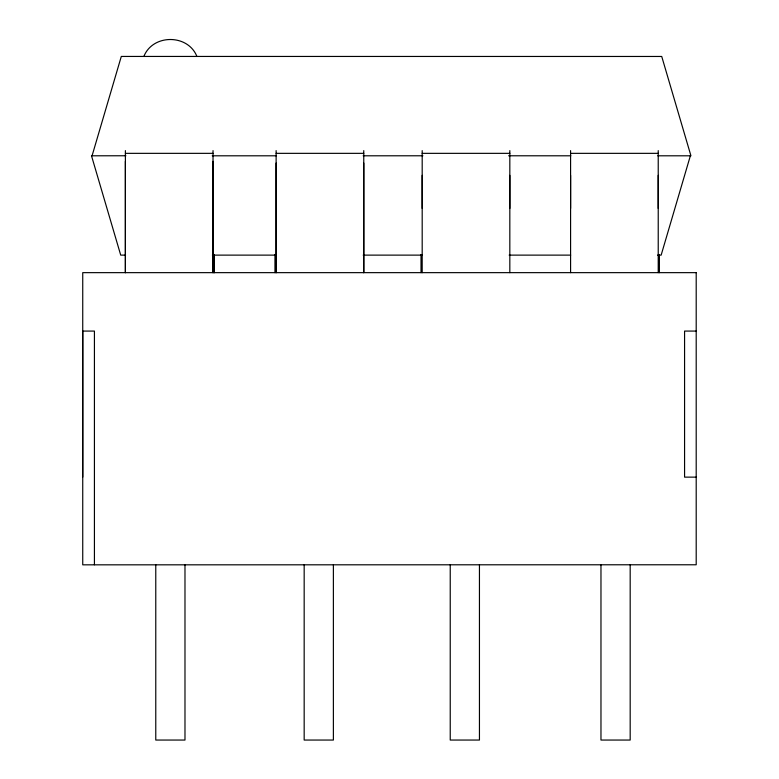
<?xml version="1.0" encoding="UTF-8"?>
<svg xmlns="http://www.w3.org/2000/svg" width="779" height="779" viewBox="0 0 779 779"><rect width="100%" height="100%" fill="white"/><g stroke="black" fill="none" stroke-linecap="round" stroke-linejoin="round"><path stroke-width="1.17" d="M82.74 477.137L82.749 331.075L94.425 331.075L94.425 564.775M276.126 163.054L276.126 272.65L276.126 150.61M363.764 163.054L363.764 272.65L363.764 150.61M422.189 208.421L422.189 175.343M509.826 208.421L509.826 175.343M570.588 208.421L570.588 175.343M658.226 208.421L658.226 175.343M125.39 161.35L125.39 272.65L125.39 150.61M213.027 161.35L213.027 272.65L213.027 150.61M92.078 155.761L121.3 56.439L661.731 56.468L690.934 155.8L657.758 155.8M690.36 155.8L661.147 255.123L657.525 255.123M143.872 56.419C152.82 33.877 187.943 33.877 196.892 56.419M125.39 153.346L213.027 153.346M276.126 153.346L363.764 153.346M422.189 150.61L422.189 153.346L509.826 153.346L509.826 272.65M570.588 150.61L570.588 153.346L658.226 153.346L658.226 272.65M125.886 155.761L91.503 155.8L120.716 255.123L125.546 255.123M212.239 155.8L276.233 155.8M363.16 155.8L422.9 155.781M508.629 155.781L570.832 155.8M212.394 255.123L276.331 255.123M363.189 255.123L422.296 255.123M509.154 255.123L570.676 255.123M696.26 331.075L684.575 331.075L684.575 477.137L696.26 477.137M658.226 150.61L658.226 153.346M509.826 150.61L509.826 153.346M659.394 254.47L659.394 272.65M630.182 564.775L630.182 740.05L600.969 740.05L600.969 564.775M570.588 153.346L570.588 272.65M479.445 564.775L479.445 740.05L450.233 740.05L450.233 564.775M422.189 153.346L422.189 272.65M421.02 254.47L421.02 272.65M333.383 564.775L333.383 740.05L304.17 740.05L304.17 564.775M274.958 254.47L274.958 272.65M184.983 564.775L184.983 740.05L155.771 740.05L155.771 564.775M214.196 254.567L214.196 272.65L214.196 254.47M696.202 272.65L82.74 272.65L82.74 564.833L696.202 564.775L696.202 272.65"/></g></svg>
